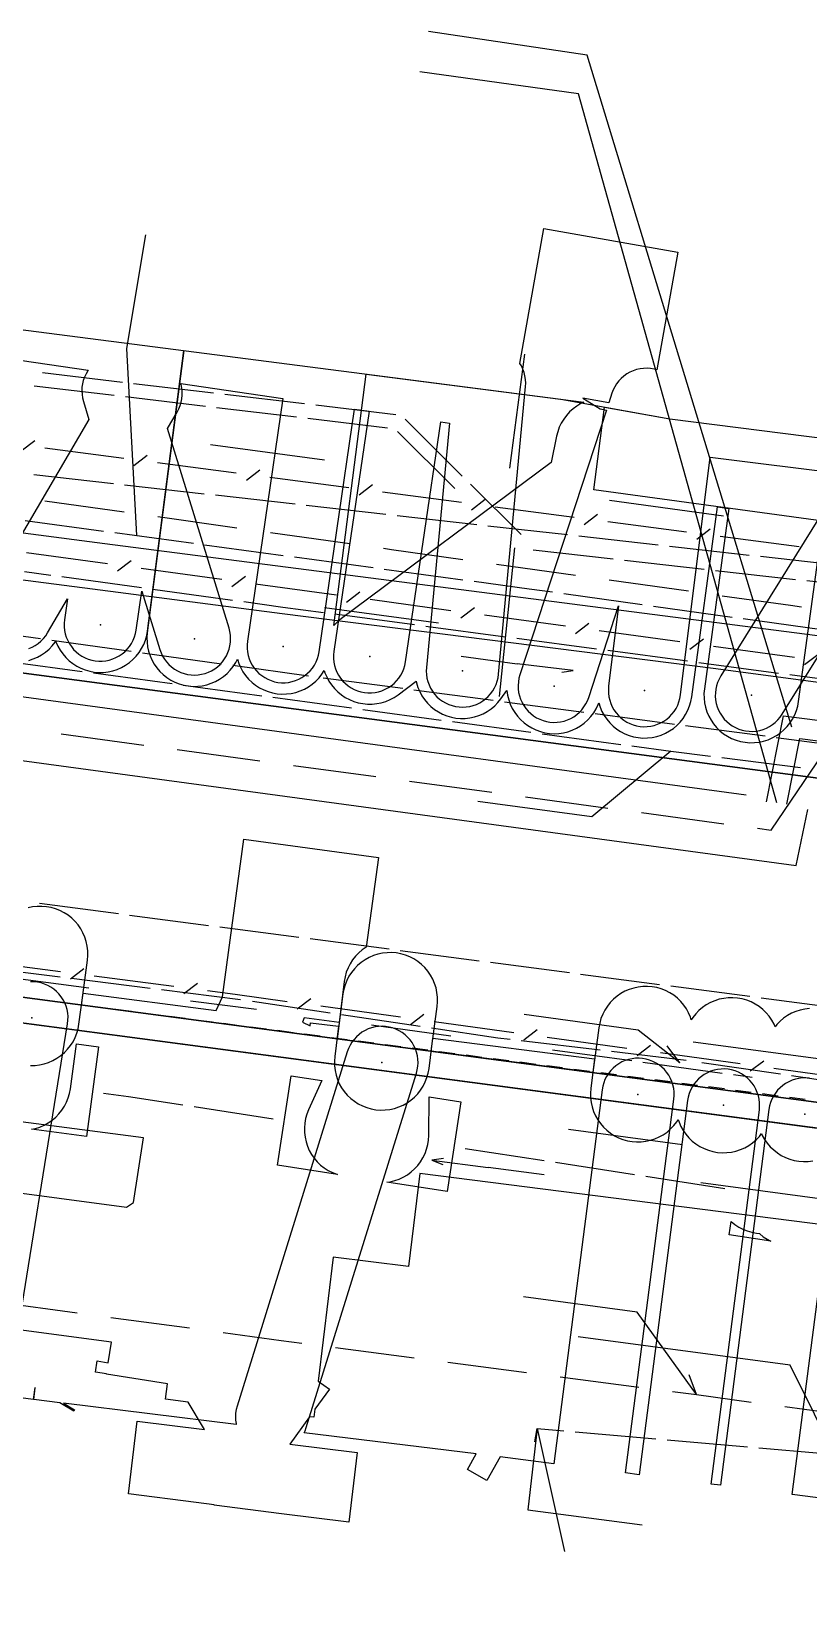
# Model space of a CAD drawing. Header units: metres. Extents: x -3782 to -2031, y 18790 to 19846.
# Drawn here: x -3468.3 to -3434, y 18918 to 18987.4 of the extents above; entities that cross this region are included whole.
import ezdxf

# ---------------------------------------------------------------- set-up
doc = ezdxf.new("R2010")
doc.units = ezdxf.units.M
for name, color, linetype in [('BOUNDARY', 7, 'Continuous'), ('CURB', 7, 'Continuous'), ('ELECTR_CABLE', 7, 'Continuous'), ('ELECTR_CABLE_COMM', 7, 'Continuous'), ('GRASS', 7, 'Continuous'), ('GROUND', 7, 'Continuous'), ('HEAT', 7, 'Continuous'), ('OVERHEAD_POWER_LINE', 7, 'Continuous'), ('ROAD', 7, 'Continuous'), ('SEWER', 7, 'Continuous'), ('TREE', 7, 'Continuous'), ('WATER_PIPELINE', 7, 'Continuous')]:
    doc.layers.add(name, color=color, linetype=linetype)

msp = doc.modelspace()

# ---------------------------------------------------------------- linework, layer by layer
at = {"layer": 'BOUNDARY'}
for points in [[(-3514.279, 18980.075), (-3444.959, 18971.131), (-3440.145, 18970.268), (-3432.134, 18969.246), (-3428.512, 18968.968), (-3425.775, 18968.623), (-3425.322, 18968.544), (-3417.791, 18967.581), (-3417.72, 18967.575), (-3366.531, 18960.949), (-3361.097, 18959.974), (-3360.303, 18959.791), (-3354.605, 18959.061), (-3354.606, 18959.051), (-3329.073, 18955.792), (-3328.35, 18955.694), (-3287.413, 18949.71)], [(-3282.067, 18918.894), (-3491.403, 18946.577), (-3498.417, 18947.192), (-3505.458, 18947.188), (-3512.471, 18946.565), (-3516.836, 18945.785), (-3517.957, 18945.65), (-3519.947, 18945.811), (-3549.93, 18949.758), (-3552.221, 18950.065), (-3554.135, 18950.418), (-3554.181, 18950.436), (-3560.29, 18953.261), (-3566.754, 18955.601), (-3573.395, 18957.376), (-3580.164, 18958.575), (-3582.693, 18958.912), (-3584.287, 18959.157), (-3615.528, 18964.605), (-3615.941, 18964.679), (-3635.722, 18968.342)]]:
    msp.add_lwpolyline(points, dxfattribs=at)
at = {"layer": 'CURB'}
for points in [[(-3517.151, 18965.438), (-3407.782, 18950.985), (-3404.415, 18953.56), (-3404.262, 18954.705)], [(-3467.502, 18944.546), (-3467.871, 18944.594)], [(-3466.311, 18944.391), (-3467.006, 18944.482)], [(-3465.12, 18944.236), (-3465.815, 18944.326)], [(-3463.929, 18944.08), (-3464.624, 18944.171)], [(-3462.739, 18943.925), (-3463.434, 18944.016)], [(-3461.548, 18943.77), (-3462.243, 18943.86)], [(-3460.357, 18943.614), (-3460.96, 18943.693)], [(-3459.166, 18943.459), (-3459.861, 18943.55)], [(-3457.975, 18943.303), (-3458.67, 18943.394)], [(-3456.785, 18943.148), (-3457.48, 18943.239)], [(-3455.594, 18942.993), (-3456.289, 18943.083)], [(-3454.403, 18942.837), (-3455.098, 18942.928)], [(-3453.212, 18942.682), (-3453.907, 18942.773)], [(-3452.021, 18942.527), (-3452.716, 18942.617)], [(-3450.831, 18942.371), (-3451.526, 18942.462)], [(-3449.64, 18942.216), (-3450.335, 18942.307)], [(-3448.449, 18942.061), (-3449.144, 18942.151)], [(-3447.258, 18941.905), (-3447.953, 18941.996)], [(-3446.067, 18941.75), (-3446.762, 18941.841)], [(-3444.876, 18941.595), (-3445.572, 18941.685)], [(-3443.686, 18941.439), (-3444.381, 18941.53)], [(-3442.495, 18941.284), (-3443.19, 18941.375)], [(-3441.304, 18941.129), (-3441.999, 18941.22)], [(-3440.113, 18940.974), (-3440.808, 18941.064)], [(-3438.922, 18940.818), (-3439.617, 18940.909)], [(-3437.732, 18940.663), (-3438.427, 18940.754)], [(-3436.541, 18940.508), (-3437.236, 18940.598)], [(-3435.35, 18940.352), (-3436.045, 18940.443)], [(-3434.159, 18940.197), (-3434.854, 18940.288)]]:
    msp.add_lwpolyline(points, dxfattribs=at)
at = {"layer": 'ELECTR_CABLE'}
for points in [[(-3464.129, 18973.377), (-3463.295, 18978.389)], [(-3463.693, 18965.106), (-3464.129, 18973.377)], [(-3447.205, 18968.087), (-3446.545, 18973.126)], [(-3467.857, 18972.308), (-3464.328, 18971.89)], [(-3463.831, 18971.831), (-3460.302, 18971.413)], [(-3468.22, 18971.723), (-3464.689, 18971.305)], [(-3464.193, 18971.246), (-3460.662, 18970.828)], [(-3459.805, 18971.354), (-3456.276, 18970.936)], [(-3460.166, 18970.769), (-3456.635, 18970.351)], [(-3455.779, 18970.878), (-3452.25, 18970.459)], [(-3456.139, 18970.292), (-3452.608, 18969.873)], [(-3451.83, 18970.243), (-3449.309, 18967.737)], [(-3455.399, 18968.437), (-3460.428, 18969.118)], [(-3452.168, 18969.699), (-3449.646, 18967.193)], [(-3468.241, 18967.806), (-3464.725, 18967.41)], [(-3464.228, 18967.354), (-3460.712, 18966.958)], [(-3448.954, 18967.385), (-3446.715, 18965.16)], [(-3467.756, 18966.642), (-3464.254, 18966.152)], [(-3460.215, 18966.902), (-3456.699, 18966.506)], [(-3456.203, 18966.45), (-3452.687, 18966.053)], [(-3437.775, 18965.971), (-3442.803, 18966.651)], [(-3468.629, 18965.773), (-3465.157, 18965.304)], [(-3462.769, 18965.944), (-3459.266, 18965.453)], [(-3452.19, 18965.997), (-3448.674, 18965.601)], [(-3448.177, 18965.545), (-3444.662, 18965.149)], [(-3464.661, 18965.237), (-3461.189, 18964.767)], [(-3457.781, 18965.245), (-3454.279, 18964.755)], [(-3444.165, 18965.093), (-3440.649, 18964.697)], [(-3460.694, 18964.7), (-3457.222, 18964.23)], [(-3456.727, 18964.163), (-3453.255, 18963.694)], [(-3452.793, 18964.547), (-3452.433, 18964.497)], [(-3452.433, 18964.497), (-3449.291, 18964.057)], [(-3447.001, 18964.564), (-3447.675, 18957.995)], [(-3446.18, 18964.472), (-3442.647, 18964.076)], [(-3440.152, 18964.641), (-3438.713, 18964.479)], [(-3438.713, 18964.479), (-3436.636, 18964.247)], [(-3436.139, 18964.192), (-3432.623, 18963.799)], [(-3468.652, 18963.524), (-3467.496, 18963.364)], [(-3452.759, 18963.627), (-3449.288, 18963.157)], [(-3447.805, 18963.849), (-3444.303, 18963.359)], [(-3442.15, 18964.02), (-3438.617, 18963.624)], [(-3438.12, 18963.568), (-3434.587, 18963.172)], [(-3467.001, 18963.296), (-3463.478, 18962.811)], [(-3448.792, 18963.09), (-3446.361, 18962.761)], [(-3442.818, 18963.151), (-3439.316, 18962.661)], [(-3434.09, 18963.116), (-3430.557, 18962.72)], [(-3462.983, 18962.743), (-3459.46, 18962.257)], [(-3458.964, 18962.189), (-3457.236, 18961.951)], [(-3446.361, 18962.761), (-3445.321, 18962.616)], [(-3444.826, 18962.547), (-3441.356, 18962.062)], [(-3437.83, 18962.453), (-3434.808, 18962.03)], [(-3457.236, 18961.951), (-3455.44, 18961.712)], [(-3450.361, 18961.241), (-3455.397, 18961.923)], [(-3454.944, 18961.646), (-3451.419, 18961.177)], [(-3440.861, 18961.993), (-3437.391, 18961.508)], [(-3436.896, 18961.439), (-3433.426, 18960.954)], [(-3434.808, 18962.03), (-3434.327, 18961.966)], [(-3469.122, 18960.723), (-3467.94, 18960.558)], [(-3450.923, 18961.111), (-3447.398, 18960.642)], [(-3467.444, 18960.49), (-3463.942, 18960.002)], [(-3446.902, 18960.576), (-3443.377, 18960.107)], [(-3442.882, 18960.041), (-3439.356, 18959.572)], [(-3469.153, 18959.519), (-3466.099, 18959.109)], [(-3463.446, 18959.933), (-3459.944, 18959.446)], [(-3459.448, 18959.377), (-3456.102, 18958.911)], [(-3438.861, 18959.506), (-3435.335, 18959.037)], [(-3465.604, 18959.043), (-3462.134, 18958.572)], [(-3455.45, 18958.825), (-3451.944, 18958.363)], [(-3434.84, 18958.971), (-3431.314, 18958.502)], [(-3461.639, 18958.505), (-3458.17, 18958.035)], [(-3457.674, 18957.968), (-3454.205, 18957.498)], [(-3451.448, 18958.298), (-3447.942, 18957.836)], [(-3453.709, 18957.43), (-3450.24, 18956.96)], [(-3447.446, 18957.771), (-3443.94, 18957.309)], [(-3443.444, 18957.244), (-3439.938, 18956.783)], [(-3449.745, 18956.893), (-3446.275, 18956.423)], [(-3439.442, 18956.717), (-3435.936, 18956.256)], [(-3445.78, 18956.356), (-3442.311, 18955.885)], [(-3435.44, 18956.19), (-3431.934, 18955.729)], [(-3440.095, 18955.585), (-3443.591, 18952.677)], [(-3441.815, 18955.818), (-3440.095, 18955.585)], [(-3440.095, 18955.585), (-3438.344, 18955.364)], [(-3437.848, 18955.301), (-3434.374, 18954.862)], [(-3443.591, 18952.677), (-3448.619, 18953.357)], [(-3464.505, 18948.397), (-3467.995, 18948.853)], [(-3460.519, 18947.875), (-3464.009, 18948.332)], [(-3456.534, 18947.354), (-3460.024, 18947.81)], [(-3452.548, 18946.832), (-3456.038, 18947.289)], [(-3448.563, 18946.31), (-3452.053, 18946.767)], [(-3444.577, 18945.789), (-3448.067, 18946.246)], [(-3469.055, 18945.554), (-3465.815, 18945.138)], [(-3468.839, 18945.837), (-3467.078, 18945.615)], [(-3466.582, 18945.553), (-3463.096, 18945.114)], [(-3440.592, 18945.267), (-3444.082, 18945.724)], [(-3462.599, 18945.051), (-3459.113, 18944.612)], [(-3436.606, 18944.746), (-3440.096, 18945.202)], [(-3461.318, 18944.56), (-3458.402, 18944.186)], [(-3458.582, 18944.545), (-3455.142, 18944.03)], [(-3432.621, 18944.224), (-3436.111, 18944.681)], [(-3454.647, 18943.956), (-3451.172, 18943.437)], [(-3453.321, 18943.492), (-3449.819, 18943.014)], [(-3450.677, 18943.363), (-3447.739, 18942.923)], [(-3447.739, 18942.923), (-3447.2, 18942.859)], [(-3446.703, 18942.8), (-3443.214, 18942.386)], [(-3445.327, 18942.398), (-3441.825, 18941.916)], [(-3442.717, 18942.327), (-3439.42, 18941.935)], [(-3441.33, 18941.848), (-3437.829, 18941.366)], [(-3438.734, 18941.835), (-3435.257, 18941.326)], [(-3437.334, 18941.298), (-3436.504, 18941.184)], [(-3434.762, 18941.254), (-3431.285, 18940.745)], [(-3465.157, 18940.476), (-3464.057, 18940.329)], [(-3464.057, 18940.329), (-3461.656, 18939.959)], [(-3461.162, 18939.883), (-3457.664, 18939.345)], [(-3444.62, 18938.894), (-3439.584, 18938.212)], [(-3449.187, 18938.04), (-3445.689, 18937.502)], [(-3445.195, 18937.426), (-3441.698, 18936.888)], [(-3441.203, 18936.812), (-3437.706, 18936.273)], [(-3469.805, 18931.245), (-3466.329, 18930.776)], [(-3441.578, 18930.81), (-3446.608, 18931.479)], [(-3464.842, 18930.575), (-3461.366, 18930.106)], [(-3438.964, 18927.165), (-3441.578, 18930.81)], [(-3459.88, 18929.905), (-3457.319, 18929.559)], [(-3457.319, 18929.559), (-3456.404, 18929.44)], [(-3454.916, 18929.246), (-3451.438, 18928.792)], [(-3449.951, 18928.598), (-3446.473, 18928.144)], [(-3444.986, 18927.95), (-3441.508, 18927.497)], [(-3438.964, 18927.165), (-3439.285, 18928.042)], [(-3440.02, 18927.303), (-3438.964, 18927.165)], [(-3438.964, 18927.165), (-3436.544, 18926.836)], [(-3435.058, 18926.634), (-3431.582, 18926.162)], [(-3446.006, 18925.664), (-3446.411, 18922.076)], [(-3446.11, 18925.074), (-3446.006, 18925.664)], [(-3446.006, 18925.664), (-3444.823, 18925.562)], [(-3446.006, 18925.664), (-3444.798, 18920.24)], [(-3444.325, 18925.519), (-3440.763, 18925.21)], [(-3440.265, 18925.166), (-3436.703, 18924.857)], [(-3436.205, 18924.814), (-3433.477, 18924.577)], [(-3446.411, 18922.076), (-3441.367, 18921.405)]]:
    msp.add_lwpolyline(points, dxfattribs=at)
for points in [[(-3465.388, 18942.525), (-3465.917, 18938.56), (-3468.341, 18938.884), (-3468.168, 18938.921), (-3467.972, 18938.983), (-3467.783, 18939.065), (-3467.602, 18939.165), (-3467.433, 18939.282), (-3467.275, 18939.415), (-3467.132, 18939.563), (-3467.003, 18939.724), (-3466.891, 18939.897), (-3466.797, 18940.08), (-3466.721, 18940.272), (-3466.664, 18940.47), (-3466.627, 18940.672), (-3466.362, 18942.655)], [(-3457.474, 18937.293), (-3456.866, 18941.246), (-3455.522, 18941.039), (-3456.104, 18939.744), (-3456.179, 18939.552), (-3456.235, 18939.354), (-3456.271, 18939.151), (-3456.288, 18938.946), (-3456.284, 18938.74), (-3456.259, 18938.535), (-3456.215, 18938.334), (-3456.152, 18938.138), (-3456.069, 18937.949), (-3455.968, 18937.769), (-3455.851, 18937.6), (-3455.717, 18937.443), (-3455.568, 18937.3), (-3455.406, 18937.173), (-3455.233, 18937.062), (-3455.049, 18936.968), (-3454.857, 18936.893), (-3454.831, 18936.886)], [(-3452.643, 18936.549), (-3452.498, 18936.569), (-3452.298, 18936.617), (-3452.103, 18936.685), (-3451.916, 18936.772), (-3451.738, 18936.876), (-3451.572, 18936.998), (-3451.418, 18937.135), (-3451.278, 18937.286), (-3451.154, 18937.451), (-3451.047, 18937.627), (-3450.957, 18937.812), (-3450.886, 18938.006), (-3450.834, 18938.205), (-3450.802, 18938.409), (-3450.791, 18938.614), (-3450.776, 18940.309), (-3449.377, 18940.093), (-3449.985, 18936.14)], [(-3437.426, 18934.805), (-3437.425, 18934.804), (-3437.265, 18934.675), (-3437.092, 18934.562), (-3436.909, 18934.467), (-3436.718, 18934.39), (-3436.52, 18934.333), (-3436.317, 18934.295), (-3436.182, 18934.283), (-3436.169, 18934.27), (-3436.01, 18934.138), (-3435.839, 18934.023), (-3435.685, 18933.939), (-3437.516, 18934.221)]]:
    msp.add_lwpolyline(points, close=True, dxfattribs=at)
at = {"layer": 'ELECTR_CABLE_COMM'}
for points in [[(-3468.796, 18968.85), (-3468.202, 18969.307)], [(-3467.755, 18968.982), (-3464.268, 18968.526)], [(-3463.822, 18968.201), (-3463.227, 18968.658)], [(-3462.781, 18968.332), (-3459.294, 18967.877)], [(-3458.847, 18967.551), (-3458.253, 18968.008)], [(-3457.807, 18967.683), (-3454.32, 18967.227)], [(-3453.873, 18966.902), (-3453.279, 18967.358)], [(-3452.833, 18967.033), (-3449.346, 18966.578)], [(-3448.899, 18966.252), (-3448.305, 18966.709)], [(-3447.858, 18966.383), (-3444.372, 18965.928)], [(-3443.925, 18965.602), (-3443.331, 18966.059)], [(-3442.884, 18965.734), (-3439.398, 18965.278)], [(-3438.951, 18964.953), (-3438.357, 18965.41)], [(-3437.91, 18965.084), (-3434.423, 18964.629)], [(-3464.989, 18963.859), (-3468.561, 18964.347)], [(-3463.947, 18963.985), (-3464.544, 18963.531)], [(-3459.931, 18963.169), (-3463.503, 18963.657)], [(-3458.889, 18963.295), (-3459.486, 18962.841)], [(-3454.872, 18962.479), (-3458.444, 18962.967)], [(-3453.831, 18962.605), (-3454.428, 18962.151)], [(-3449.814, 18961.789), (-3453.386, 18962.277)], [(-3448.772, 18961.915), (-3449.369, 18961.461)], [(-3444.756, 18961.099), (-3448.328, 18961.587)], [(-3443.714, 18961.225), (-3444.311, 18960.771)], [(-3439.697, 18960.409), (-3443.269, 18960.897)], [(-3438.656, 18960.535), (-3439.253, 18960.081)], [(-3434.639, 18959.719), (-3438.211, 18960.207)], [(-3433.598, 18959.845), (-3434.194, 18959.391)], [(-3470.588, 18946.306), (-3467.066, 18945.85)], [(-3466.619, 18945.524), (-3466.025, 18945.982)], [(-3465.578, 18945.657), (-3462.056, 18945.2)], [(-3461.609, 18944.875), (-3461.015, 18945.332)], [(-3460.569, 18945.007), (-3459.35, 18944.849)], [(-3459.35, 18944.849), (-3457.049, 18944.533)], [(-3456.604, 18944.205), (-3456.007, 18944.658)], [(-3455.563, 18944.329), (-3452.044, 18943.846)], [(-3451.6, 18943.518), (-3451.003, 18943.971)], [(-3450.558, 18943.643), (-3447.04, 18943.16)], [(-3441.539, 18943.267), (-3446.574, 18943.949)], [(-3446.595, 18942.831), (-3445.998, 18943.284)], [(-3445.554, 18942.956), (-3442.035, 18942.473)], [(-3439.703, 18941.823), (-3441.539, 18943.267)], [(-3441.591, 18942.145), (-3440.994, 18942.598)], [(-3440.549, 18942.269), (-3437.031, 18941.786)], [(-3439.703, 18941.823), (-3440.255, 18942.576)], [(-3436.586, 18941.458), (-3435.989, 18941.911)], [(-3435.545, 18941.582), (-3432.026, 18941.1)]]:
    msp.add_lwpolyline(points, dxfattribs=at)
at = {"layer": 'GRASS'}
for points in [[(-3418.798, 18956.65), (-3438.112, 18959.227), (-3457.267, 18961.655), (-3465.644, 18962.743), (-3475.219, 18963.98), (-3484.794, 18965.214), (-3492.65, 18966.236), (-3493.422, 18962.302), (-3419.116, 18952.483)], [(-3496.164, 18948.341), (-3496.382, 18947.235), (-3420.284, 18937.172), (-3420.198, 18938.302)]]:
    msp.add_lwpolyline(points, close=True, dxfattribs=at)
at = {"layer": 'GROUND'}
msp.add_lwpolyline([(-3440.145, 18970.268), (-3432.134, 18969.246), (-3430.468, 18969.118), (-3430.949, 18965.409), (-3433.362, 18965.743), (-3443.496, 18967.121), (-3443.023, 18970.784)], close=True, dxfattribs=at)
for points in [[(-3482.476, 18967.021), (-3465.1, 18964.761), (-3430.544, 18960.289), (-3407.067, 18957.2), (-3406.44, 18956.777), (-3405.835, 18956.324), (-3405.252, 18955.842), (-3404.693, 18955.332), (-3404.262, 18954.705), (-3404.486, 18953.2), (-3404.952, 18952.209), (-3405.715, 18951.469), (-3406.688, 18951.042), (-3407.782, 18950.985), (-3419.116, 18952.483), (-3493.422, 18962.302)], [(-3282.067, 18918.894), (-3491.403, 18946.577), (-3498.417, 18947.192), (-3505.458, 18947.188), (-3512.471, 18946.565), (-3516.836, 18945.785), (-3517.957, 18945.65), (-3519.751, 18945.795), (-3519.021, 18951.356), (-3524.605, 18952.099), (-3496.164, 18948.341), (-3420.198, 18938.302), (-3403.909, 18936.15), (-3342.224, 18927.998), (-3266.39, 18917.977)]]:
    msp.add_lwpolyline(points, dxfattribs=at)
at = {"layer": 'HEAT'}
for points in [[(-3443.794, 18986.33), (-3450.801, 18987.377)], [(-3435.668, 18952.096), (-3411.986, 18987)], [(-3434.757, 18956.64), (-3443.794, 18986.33)], [(-3444.175, 18984.623), (-3451.193, 18985.598)], [(-3435.415, 18953.299), (-3444.175, 18984.623)], [(-3531.449, 18966.494), (-3436.77, 18953.658)], [(-3534.601, 18964.096), (-3434.566, 18950.534)], [(-3435.863, 18953.352), (-3435.117, 18957.14)], [(-3435.117, 18957.14), (-3428.068, 18956.242)], [(-3467.027, 18956.347), (-3463.387, 18955.854)], [(-3434.967, 18953.246), (-3434.397, 18956.14)], [(-3434.397, 18956.14), (-3429.068, 18955.462)], [(-3461.901, 18955.652), (-3458.261, 18955.159)], [(-3456.775, 18954.957), (-3453.135, 18954.464)], [(-3451.648, 18954.263), (-3448.009, 18953.769)], [(-3446.522, 18953.568), (-3442.882, 18953.074)], [(-3441.396, 18952.873), (-3437.756, 18952.379)], [(-3434.566, 18950.534), (-3434.044, 18953.014)], [(-3436.27, 18952.178), (-3435.668, 18952.096)], [(-3431.706, 18941.741), (-3439.116, 18942.729)], [(-3432.524, 18935.681), (-3438.767, 18936.513)], [(-3434.83, 18928.467), (-3444.191, 18929.715)], [(-3432.669, 18924.129), (-3434.83, 18928.467)]]:
    msp.add_lwpolyline(points, dxfattribs=at)
at = {"layer": 'OVERHEAD_POWER_LINE'}
for points in [[(-3449.366, 18959.784), (-3446.889, 18959.443)], [(-3444.407, 18959.141), (-3446.889, 18959.443)], [(-3444.919, 18959.068), (-3444.407, 18959.141)], [(-3450.138, 18937.591), (-3450.65, 18937.523)], [(-3450.65, 18937.523), (-3448.171, 18937.199)], [(-3450.65, 18937.523), (-3450.17, 18937.325)], [(-3445.693, 18936.866), (-3448.171, 18937.199)]]:
    msp.add_lwpolyline(points, dxfattribs=at)
at = {"layer": 'ROAD'}
for points in [[(-3468.461, 18959.596), (-3468.265, 18959.659), (-3468.076, 18959.742), (-3467.896, 18959.842), (-3467.727, 18959.96), (-3467.57, 18960.094), (-3467.427, 18960.242), (-3467.3, 18960.404), (-3467.274, 18960.445), (-3467.264, 18960.416), (-3467.182, 18960.227), (-3467.081, 18960.047), (-3466.964, 18959.878), (-3466.83, 18959.721), (-3466.681, 18959.578), (-3466.52, 18959.451), (-3466.346, 18959.339), (-3466.163, 18959.246), (-3465.971, 18959.171), (-3465.772, 18959.114), (-3465.57, 18959.078), (-3465.364, 18959.062), (-3465.158, 18959.066), (-3464.953, 18959.09), (-3464.752, 18959.134), (-3464.556, 18959.197), (-3464.367, 18959.28), (-3464.187, 18959.38), (-3464.018, 18959.498), (-3463.861, 18959.632), (-3463.718, 18959.78), (-3463.591, 18959.942), (-3463.479, 18960.116), (-3463.386, 18960.299), (-3463.311, 18960.491), (-3463.254, 18960.689), (-3463.218, 18960.892), (-3461.62, 18973.281), (-3461.619, 18973.28), (-3463.228, 18960.816), (-3463.244, 18960.61), (-3463.24, 18960.404), (-3463.216, 18960.199), (-3463.172, 18959.998), (-3463.108, 18959.802), (-3463.026, 18959.613), (-3462.925, 18959.433), (-3462.808, 18959.264), (-3462.674, 18959.107), (-3462.525, 18958.964), (-3462.364, 18958.837), (-3462.19, 18958.725), (-3462.007, 18958.632), (-3461.815, 18958.557), (-3461.616, 18958.5), (-3461.414, 18958.464), (-3461.208, 18958.448), (-3461.002, 18958.452), (-3460.797, 18958.476), (-3460.596, 18958.52), (-3460.4, 18958.583), (-3460.211, 18958.666), (-3460.031, 18958.766), (-3459.862, 18958.884), (-3459.705, 18959.018), (-3459.562, 18959.166), (-3459.435, 18959.328), (-3459.323, 18959.502), (-3459.246, 18959.653), (-3459.184, 18959.462), (-3459.102, 18959.273), (-3459.001, 18959.093), (-3458.884, 18958.924), (-3458.75, 18958.767), (-3458.601, 18958.624), (-3458.44, 18958.497), (-3458.266, 18958.385), (-3458.083, 18958.292), (-3457.891, 18958.217), (-3457.692, 18958.16), (-3457.49, 18958.124), (-3457.284, 18958.108), (-3457.078, 18958.112), (-3456.873, 18958.136), (-3456.672, 18958.18), (-3456.476, 18958.243), (-3456.287, 18958.326), (-3456.107, 18958.426), (-3455.938, 18958.544), (-3455.781, 18958.678), (-3455.638, 18958.826), (-3455.511, 18958.988), (-3455.408, 18959.148), (-3455.378, 18959.052), (-3455.299, 18958.861), (-3455.202, 18958.68), (-3455.087, 18958.508), (-3454.957, 18958.349), (-3454.811, 18958.204), (-3454.651, 18958.073), (-3454.48, 18957.959), (-3454.298, 18957.862), (-3454.108, 18957.783), (-3453.91, 18957.723), (-3453.708, 18957.683), (-3453.503, 18957.663), (-3453.297, 18957.663), (-3453.092, 18957.684), (-3452.89, 18957.724), (-3452.693, 18957.784), (-3452.502, 18957.863), (-3452.321, 18957.961), (-3452.149, 18958.075), (-3451.349, 18958.67), (-3451.334, 18958.599), (-3451.272, 18958.403), (-3451.192, 18958.213), (-3451.093, 18958.032), (-3450.977, 18957.862), (-3450.845, 18957.704), (-3450.698, 18957.56), (-3450.537, 18957.43), (-3450.365, 18957.318), (-3450.182, 18957.222), (-3449.991, 18957.145), (-3449.793, 18957.087), (-3449.591, 18957.049), (-3449.385, 18957.03), (-3449.179, 18957.032), (-3448.974, 18957.055), (-3448.773, 18957.097), (-3448.576, 18957.158), (-3448.386, 18957.239), (-3448.205, 18957.338), (-3448.035, 18957.454), (-3447.877, 18957.586), (-3447.733, 18957.733), (-3447.603, 18957.894), (-3447.336, 18958.262), (-3447.336, 18958.259), (-3447.306, 18958.055), (-3447.257, 18957.855), (-3447.188, 18957.661), (-3447.101, 18957.474), (-3446.996, 18957.297), (-3446.873, 18957.131), (-3446.736, 18956.978), (-3446.584, 18956.839), (-3446.418, 18956.715), (-3446.242, 18956.609), (-3446.056, 18956.52), (-3445.862, 18956.45), (-3445.663, 18956.399), (-3445.459, 18956.368), (-3445.253, 18956.357), (-3445.047, 18956.366), (-3444.843, 18956.396), (-3444.643, 18956.445), (-3444.449, 18956.513), (-3444.262, 18956.601), (-3444.085, 18956.706), (-3443.919, 18956.828), (-3443.766, 18956.966), (-3443.627, 18957.118), (-3443.503, 18957.283), (-3443.397, 18957.46), (-3443.308, 18957.645), (-3443.282, 18957.716), (-3443.224, 18957.533), (-3443.143, 18957.343), (-3443.044, 18957.163), (-3442.927, 18956.993), (-3442.795, 18956.835), (-3442.647, 18956.691), (-3442.486, 18956.562), (-3442.314, 18956.45), (-3442.131, 18956.355), (-3441.939, 18956.278), (-3441.741, 18956.221), (-3441.539, 18956.183), (-3441.334, 18956.165), (-3441.127, 18956.168), (-3440.923, 18956.19), (-3440.721, 18956.233), (-3440.525, 18956.295), (-3440.335, 18956.376), (-3440.155, 18956.476), (-3439.985, 18956.592), (-3439.827, 18956.725), (-3439.683, 18956.872), (-3439.554, 18957.033), (-3439.442, 18957.206), (-3439.347, 18957.389), (-3439.27, 18957.58), (-3439.213, 18957.778), (-3439.175, 18957.981), (-3438.033, 18966.378), (-3437.531, 18966.31), (-3438.615, 18958.342), (-3438.632, 18958.137), (-3438.63, 18957.93), (-3438.607, 18957.726), (-3438.565, 18957.524), (-3438.502, 18957.328), (-3438.421, 18957.138), (-3438.322, 18956.958), (-3438.205, 18956.788), (-3438.073, 18956.63), (-3437.925, 18956.486), (-3437.764, 18956.357), (-3437.592, 18956.245), (-3437.409, 18956.15), (-3437.217, 18956.073), (-3437.019, 18956.016), (-3436.817, 18955.978), (-3436.612, 18955.96), (-3436.405, 18955.963), (-3436.201, 18955.985), (-3435.999, 18956.028), (-3435.803, 18956.09), (-3435.613, 18956.171), (-3435.433, 18956.271), (-3435.263, 18956.387), (-3435.105, 18956.52), (-3434.961, 18956.667), (-3434.832, 18956.828), (-3434.72, 18957.001), (-3434.625, 18957.184), (-3434.548, 18957.375), (-3434.491, 18957.573), (-3434.453, 18957.776), (-3433.369, 18965.744)], [(-3433.973, 18944.217), (-3434.177, 18944.194), (-3434.379, 18944.15), (-3434.575, 18944.087), (-3434.764, 18944.005), (-3434.944, 18943.905), (-3435.114, 18943.788), (-3435.271, 18943.655), (-3435.415, 18943.507), (-3435.489, 18943.413), (-3435.537, 18943.523), (-3435.637, 18943.703), (-3435.754, 18943.873), (-3435.887, 18944.03), (-3436.035, 18944.173), (-3436.197, 18944.302), (-3436.37, 18944.413), (-3436.553, 18944.508), (-3436.745, 18944.583), (-3436.943, 18944.64), (-3437.146, 18944.677), (-3437.351, 18944.694), (-3437.557, 18944.691), (-3437.762, 18944.667), (-3437.963, 18944.624), (-3438.16, 18944.561), (-3438.349, 18944.479), (-3438.529, 18944.379), (-3438.698, 18944.262), (-3438.856, 18944.129), (-3438.999, 18943.981), (-3439.127, 18943.819), (-3439.192, 18943.718), (-3439.229, 18943.833), (-3439.311, 18944.022), (-3439.411, 18944.202), (-3439.528, 18944.372), (-3439.661, 18944.529), (-3439.809, 18944.672), (-3439.971, 18944.8), (-3440.144, 18944.912), (-3440.327, 18945.006), (-3440.519, 18945.082), (-3440.717, 18945.139), (-3440.92, 18945.176), (-3441.125, 18945.193), (-3441.331, 18945.19), (-3441.536, 18945.166), (-3441.737, 18945.123), (-3441.934, 18945.06), (-3442.123, 18944.978), (-3442.303, 18944.878), (-3442.472, 18944.761), (-3442.63, 18944.627), (-3442.773, 18944.479), (-3442.901, 18944.318), (-3443.013, 18944.145), (-3443.107, 18943.962), (-3443.183, 18943.77), (-3443.24, 18943.572), (-3443.277, 18943.369), (-3443.539, 18941.386), (-3450.68, 18942.33), (-3450.418, 18944.313), (-3450.401, 18944.518), (-3450.404, 18944.724), (-3450.428, 18944.929), (-3450.471, 18945.13), (-3450.534, 18945.327), (-3450.616, 18945.516), (-3450.716, 18945.696), (-3450.833, 18945.865), (-3450.966, 18946.023), (-3451.114, 18946.166), (-3451.276, 18946.294), (-3451.449, 18946.406), (-3451.632, 18946.5), (-3451.824, 18946.576), (-3452.022, 18946.633), (-3452.225, 18946.67), (-3452.43, 18946.687), (-3452.636, 18946.683), (-3452.841, 18946.66), (-3453.042, 18946.617), (-3453.238, 18946.554), (-3453.428, 18946.472), (-3453.608, 18946.372), (-3453.777, 18946.255), (-3453.934, 18946.121), (-3454.078, 18945.973), (-3454.206, 18945.812), (-3454.318, 18945.639), (-3454.412, 18945.456), (-3454.488, 18945.264), (-3454.545, 18945.066), (-3454.582, 18944.863), (-3454.844, 18942.88), (-3466.134, 18944.372), (-3465.872, 18946.355), (-3465.855, 18946.56), (-3465.858, 18946.767), (-3465.882, 18946.971), (-3465.925, 18947.173), (-3465.988, 18947.369), (-3466.07, 18947.558), (-3466.17, 18947.738), (-3466.287, 18947.908), (-3466.42, 18948.065), (-3466.568, 18948.208), (-3466.73, 18948.337), (-3466.903, 18948.448), (-3467.086, 18948.543), (-3467.278, 18948.618), (-3467.476, 18948.675), (-3467.679, 18948.712), (-3467.884, 18948.729), (-3468.09, 18948.726), (-3468.295, 18948.702), (-3468.496, 18948.659)]]:
    msp.add_lwpolyline(points, dxfattribs=at)
msp.add_lwpolyline([(-3443.935, 18970.999), (-3444.07, 18970.936), (-3444.248, 18970.831), (-3444.414, 18970.708), (-3444.567, 18970.571), (-3444.706, 18970.418), (-3444.829, 18970.253), (-3444.936, 18970.077), (-3445.025, 18969.891), (-3445.095, 18969.697), (-3445.146, 18969.498), (-3445.382, 18968.337), (-3454.654, 18961.446), (-3454.814, 18961.316), (-3454.959, 18961.17), (-3454.983, 18961.141), (-3453.551, 18972.24)], close=True, dxfattribs=at)
at = {"layer": 'SEWER'}
for points in [[(-3468.457, 18960.121), (-3468.313, 18960.183), (-3468.175, 18960.258), (-3468.045, 18960.346), (-3467.925, 18960.447), (-3467.815, 18960.559), (-3467.716, 18960.681), (-3467.63, 18960.813), (-3466.752, 18962.309), (-3466.884, 18961.389), (-3466.899, 18961.233), (-3466.899, 18961.076), (-3466.883, 18960.92), (-3466.851, 18960.766), (-3466.805, 18960.616), (-3466.745, 18960.471), (-3466.67, 18960.333), (-3466.582, 18960.203), (-3466.482, 18960.082), (-3466.371, 18959.971), (-3466.249, 18959.872), (-3466.118, 18959.785), (-3465.979, 18959.712), (-3465.834, 18959.652), (-3465.684, 18959.607), (-3465.53, 18959.577), (-3465.373, 18959.562), (-3465.216, 18959.563), (-3465.06, 18959.579), (-3464.906, 18959.61), (-3464.756, 18959.656), (-3464.611, 18959.717), (-3464.473, 18959.792), (-3464.343, 18959.879), (-3464.222, 18959.979), (-3464.111, 18960.091), (-3464.012, 18960.213), (-3463.925, 18960.344), (-3463.852, 18960.482), (-3463.792, 18960.628), (-3463.747, 18960.778), (-3463.717, 18960.932), (-3463.468, 18962.655), (-3462.674, 18960.076), (-3462.62, 18959.928), (-3462.553, 18959.787), (-3462.471, 18959.652), (-3462.377, 18959.526), (-3462.271, 18959.411), (-3462.155, 18959.306), (-3462.028, 18959.213), (-3461.893, 18959.133), (-3461.751, 18959.066), (-3461.603, 18959.014), (-3461.45, 18958.976), (-3461.295, 18958.954), (-3461.138, 18958.947), (-3460.981, 18958.955), (-3460.826, 18958.979), (-3460.674, 18959.018), (-3460.526, 18959.071), (-3460.385, 18959.139), (-3460.25, 18959.22), (-3460.125, 18959.314), (-3460.009, 18959.42), (-3459.904, 18959.537), (-3459.811, 18959.664), (-3459.731, 18959.799), (-3459.664, 18959.941), (-3459.612, 18960.089), (-3459.574, 18960.241), (-3459.552, 18960.397), (-3459.545, 18960.554), (-3459.553, 18960.71), (-3459.577, 18960.866), (-3459.616, 18961.018), (-3462.332, 18969.837), (-3461.907, 18970.563), (-3461.834, 18970.702), (-3461.775, 18970.847), (-3461.731, 18970.998), (-3461.702, 18971.152), (-3461.688, 18971.309), (-3461.689, 18971.466), (-3461.706, 18971.622), (-3461.738, 18971.775), (-3461.751, 18971.818), (-3457.234, 18971.156), (-3458.804, 18960.439), (-3458.819, 18960.282), (-3458.819, 18960.125), (-3458.803, 18959.969), (-3458.772, 18959.815), (-3458.726, 18959.665), (-3458.666, 18959.52), (-3458.592, 18959.382), (-3458.504, 18959.251), (-3458.404, 18959.13), (-3458.293, 18959.019), (-3458.172, 18958.92), (-3458.041, 18958.833), (-3457.902, 18958.759), (-3457.757, 18958.699), (-3457.607, 18958.654), (-3457.453, 18958.624), (-3457.296, 18958.609), (-3457.139, 18958.609), (-3456.983, 18958.625), (-3456.829, 18958.655), (-3456.679, 18958.701), (-3456.534, 18958.762), (-3456.396, 18958.836), (-3456.265, 18958.923), (-3456.144, 18959.023), (-3456.033, 18959.134), (-3455.934, 18959.256), (-3455.847, 18959.387), (-3455.773, 18959.525), (-3455.713, 18959.671), (-3455.668, 18959.821), (-3455.638, 18959.975), (-3454.068, 18970.692), (-3453.431, 18970.599), (-3454.985, 18959.993), (-3455, 18959.836), (-3455, 18959.679), (-3454.984, 18959.523), (-3454.953, 18959.369), (-3454.907, 18959.219), (-3454.847, 18959.074), (-3454.773, 18958.936), (-3454.685, 18958.805), (-3454.585, 18958.684), (-3454.474, 18958.573), (-3454.353, 18958.474), (-3454.222, 18958.387), (-3454.083, 18958.313), (-3453.938, 18958.253), (-3453.788, 18958.208), (-3453.634, 18958.178), (-3453.477, 18958.163), (-3453.32, 18958.163), (-3453.164, 18958.179), (-3453.01, 18958.209), (-3452.86, 18958.255), (-3452.715, 18958.316), (-3452.577, 18958.39), (-3452.446, 18958.477), (-3452.325, 18958.577), (-3452.214, 18958.688), (-3452.115, 18958.81), (-3452.028, 18958.941), (-3451.954, 18959.079), (-3451.894, 18959.225), (-3451.849, 18959.375), (-3451.819, 18959.529), (-3450.265, 18970.135), (-3449.88, 18970.079), (-3450.895, 18959.278), (-3450.902, 18959.122), (-3450.893, 18958.965), (-3450.87, 18958.81), (-3450.831, 18958.657), (-3450.777, 18958.51), (-3450.71, 18958.368), (-3450.628, 18958.234), (-3450.534, 18958.108), (-3450.428, 18957.992), (-3450.311, 18957.887), (-3450.185, 18957.794), (-3450.05, 18957.714), (-3449.908, 18957.648), (-3449.759, 18957.596), (-3449.607, 18957.558), (-3449.452, 18957.536), (-3449.295, 18957.529), (-3449.138, 18957.537), (-3448.983, 18957.561), (-3448.831, 18957.6), (-3448.683, 18957.653), (-3448.541, 18957.721), (-3448.407, 18957.802), (-3448.281, 18957.897), (-3448.165, 18958.003), (-3448.061, 18958.119), (-3447.968, 18958.246), (-3447.887, 18958.381), (-3447.821, 18958.523), (-3447.769, 18958.671), (-3447.731, 18958.824), (-3447.709, 18958.979), (-3446.515, 18971.688), (-3446.508, 18971.845), (-3446.516, 18972.002), (-3446.54, 18972.157), (-3446.579, 18972.309), (-3446.632, 18972.457), (-3446.7, 18972.599), (-3446.765, 18972.706), (-3445.701, 18978.677), (-3439.794, 18977.625), (-3440.72, 18972.427), (-3440.834, 18972.458), (-3440.989, 18972.484), (-3441.145, 18972.495), (-3441.302, 18972.491), (-3441.458, 18972.471), (-3441.611, 18972.437), (-3441.76, 18972.387), (-3441.904, 18972.323), (-3442.04, 18972.245), (-3442.168, 18972.154), (-3442.287, 18972.051), (-3442.394, 18971.937), (-3442.491, 18971.813), (-3442.574, 18971.68), (-3442.644, 18971.54), (-3442.7, 18971.393), (-3442.839, 18970.969), (-3443.991, 18971.174), (-3443.219, 18970.708), (-3442.942, 18970.653), (-3446.766, 18958.954), (-3446.807, 18958.802), (-3446.833, 18958.648), (-3446.845, 18958.491), (-3446.84, 18958.334), (-3446.82, 18958.178), (-3446.786, 18958.025), (-3446.736, 18957.876), (-3446.672, 18957.733), (-3446.594, 18957.597), (-3446.503, 18957.468), (-3446.4, 18957.35), (-3446.286, 18957.242), (-3446.162, 18957.146), (-3446.029, 18957.062), (-3445.889, 18956.992), (-3445.742, 18956.936), (-3445.59, 18956.895), (-3445.436, 18956.868), (-3445.279, 18956.857), (-3445.122, 18956.862), (-3444.966, 18956.881), (-3444.813, 18956.916), (-3444.664, 18956.966), (-3444.521, 18957.03), (-3444.385, 18957.108), (-3444.256, 18957.199), (-3444.138, 18957.302), (-3444.03, 18957.416), (-3443.934, 18957.54), (-3443.85, 18957.673), (-3443.78, 18957.813), (-3443.724, 18957.96), (-3442.402, 18962.003), (-3442.844, 18958.462), (-3442.855, 18958.305), (-3442.852, 18958.148), (-3442.833, 18957.992), (-3442.798, 18957.839), (-3442.749, 18957.69), (-3442.686, 18957.546), (-3442.609, 18957.409), (-3442.518, 18957.281), (-3442.416, 18957.162), (-3442.302, 18957.054), (-3442.179, 18956.957), (-3442.046, 18956.873), (-3441.906, 18956.802), (-3441.76, 18956.745), (-3441.608, 18956.703), (-3441.454, 18956.676), (-3441.297, 18956.664), (-3441.14, 18956.668), (-3440.984, 18956.687), (-3440.831, 18956.721), (-3440.682, 18956.77), (-3440.538, 18956.834), (-3440.401, 18956.911), (-3440.273, 18957.001), (-3440.154, 18957.104), (-3440.046, 18957.217), (-3439.949, 18957.341), (-3439.865, 18957.474), (-3439.794, 18957.614), (-3439.737, 18957.76), (-3439.695, 18957.911), (-3439.668, 18958.066), (-3438.36, 18968.566), (-3432.341, 18967.817)], [(-3473.605, 18973.554), (-3465.835, 18972.416), (-3465.855, 18972.389), (-3465.935, 18972.254), (-3466.001, 18972.112), (-3466.054, 18971.964), (-3466.091, 18971.812), (-3466.114, 18971.656), (-3466.121, 18971.499), (-3466.112, 18971.343), (-3466.089, 18971.187), (-3466.05, 18971.035), (-3465.805, 18970.242), (-3470.39, 18962.433)], [(-3432.36, 18967.789), (-3437.892, 18958.905), (-3437.968, 18958.767), (-3438.031, 18958.623), (-3438.079, 18958.474), (-3438.112, 18958.32), (-3438.13, 18958.164), (-3438.133, 18958.007), (-3438.12, 18957.851), (-3438.092, 18957.696), (-3438.049, 18957.545), (-3437.992, 18957.399), (-3437.92, 18957.26), (-3437.835, 18957.128), (-3437.737, 18957.005), (-3437.628, 18956.892), (-3437.509, 18956.79), (-3437.38, 18956.701), (-3437.242, 18956.624), (-3437.098, 18956.562), (-3436.949, 18956.514), (-3436.795, 18956.48), (-3436.639, 18956.462), (-3436.482, 18956.46), (-3436.326, 18956.472), (-3436.171, 18956.5), (-3436.02, 18956.543), (-3435.874, 18956.601), (-3435.735, 18956.673), (-3435.603, 18956.758), (-3435.48, 18956.855), (-3435.367, 18956.964), (-3435.265, 18957.084), (-3435.176, 18957.213), (-3429.644, 18966.098)], [(-3469.331, 18927.547), (-3466.748, 18943.545), (-3466.731, 18943.701), (-3466.729, 18943.858), (-3466.742, 18944.014), (-3466.771, 18944.169), (-3466.815, 18944.319), (-3466.873, 18944.465), (-3466.945, 18944.605), (-3467.031, 18944.736), (-3467.129, 18944.859), (-3467.238, 18944.971), (-3467.358, 18945.073), (-3467.488, 18945.162), (-3467.625, 18945.237), (-3467.77, 18945.299), (-3467.919, 18945.347), (-3468.073, 18945.379), (-3468.229, 18945.397), (-3468.386, 18945.399)], [(-3433.971, 18941.14), (-3434.127, 18941.152), (-3434.284, 18941.149), (-3434.44, 18941.131), (-3434.594, 18941.097), (-3434.743, 18941.049), (-3434.887, 18940.986), (-3435.024, 18940.91), (-3435.153, 18940.82), (-3435.272, 18940.718), (-3435.381, 18940.605), (-3435.479, 18940.482), (-3435.563, 18940.35), (-3435.635, 18940.21), (-3435.692, 18940.064), (-3435.735, 18939.912), (-3435.763, 18939.758), (-3437.908, 18923.16), (-3438.321, 18923.213), (-3436.184, 18939.742), (-3436.172, 18939.898), (-3436.175, 18940.055), (-3436.193, 18940.211), (-3436.226, 18940.365), (-3436.275, 18940.514), (-3436.338, 18940.658), (-3436.414, 18940.795), (-3436.504, 18940.924), (-3436.606, 18941.043), (-3436.719, 18941.152), (-3436.842, 18941.25), (-3436.974, 18941.334), (-3437.114, 18941.406), (-3437.26, 18941.463), (-3437.411, 18941.506), (-3437.566, 18941.534), (-3437.722, 18941.546), (-3437.879, 18941.543), (-3438.035, 18941.525), (-3438.189, 18941.491), (-3438.338, 18941.443), (-3438.482, 18941.38), (-3438.619, 18941.304), (-3438.748, 18941.214), (-3438.867, 18941.112), (-3438.976, 18940.999), (-3439.074, 18940.876), (-3439.158, 18940.744), (-3439.23, 18940.604), (-3439.287, 18940.458), (-3439.33, 18940.306), (-3439.358, 18940.152), (-3441.494, 18923.623), (-3442.096, 18923.701), (-3439.961, 18940.217), (-3439.949, 18940.373), (-3439.952, 18940.53), (-3439.97, 18940.686), (-3440.003, 18940.84), (-3440.052, 18940.989), (-3440.115, 18941.133), (-3440.191, 18941.27), (-3440.281, 18941.399), (-3440.383, 18941.518), (-3440.496, 18941.627), (-3440.619, 18941.725), (-3440.751, 18941.809), (-3440.891, 18941.881), (-3441.037, 18941.938), (-3441.188, 18941.981), (-3441.343, 18942.009), (-3441.499, 18942.021), (-3441.656, 18942.018), (-3441.812, 18942), (-3441.966, 18941.966), (-3442.115, 18941.918), (-3442.259, 18941.855), (-3442.396, 18941.779), (-3442.525, 18941.689), (-3442.644, 18941.587), (-3442.753, 18941.474), (-3442.851, 18941.351), (-3442.935, 18941.219), (-3443.007, 18941.079), (-3443.064, 18940.933), (-3443.107, 18940.781), (-3443.135, 18940.627), (-3445.27, 18924.111), (-3446.961, 18924.33), (-3447.642, 18924.413), (-3448.219, 18923.376), (-3449.085, 18923.857), (-3448.703, 18924.544), (-3456.299, 18925.476), (-3456.259, 18925.559), (-3456.205, 18925.707), (-3451.336, 18941.356), (-3451.297, 18941.509), (-3451.273, 18941.664), (-3451.264, 18941.82), (-3451.27, 18941.977), (-3451.292, 18942.133), (-3451.329, 18942.285), (-3451.381, 18942.434), (-3451.447, 18942.576), (-3451.527, 18942.711), (-3451.62, 18942.838), (-3451.724, 18942.955), (-3451.84, 18943.061), (-3451.966, 18943.156), (-3452.1, 18943.237), (-3452.241, 18943.306), (-3452.389, 18943.36), (-3452.541, 18943.399), (-3452.696, 18943.423), (-3452.852, 18943.432), (-3453.009, 18943.425), (-3453.165, 18943.403), (-3453.317, 18943.366), (-3453.466, 18943.314), (-3453.608, 18943.248), (-3453.743, 18943.168), (-3453.87, 18943.076), (-3453.987, 18942.971), (-3454.093, 18942.856), (-3454.188, 18942.73), (-3454.27, 18942.596), (-3454.338, 18942.455), (-3454.392, 18942.307), (-3459.261, 18926.657), (-3459.3, 18926.505), (-3459.324, 18926.35), (-3459.333, 18926.193), (-3459.326, 18926.037), (-3459.304, 18925.881), (-3459.296, 18925.844), (-3466.928, 18926.782), (-3466.439, 18926.487), (-3466.473, 18926.431), (-3467.087, 18926.801), (-3468.238, 18926.943), (-3468.175, 18927.457), (-3468.203, 18927.474), (-3468.274, 18926.947), (-3469.037, 18927.05)], [(-3418.867, 18920.698), (-3434.735, 18922.749), (-3432.589, 18939.348)]]:
    msp.add_lwpolyline(points, dxfattribs=at)
at = {"layer": 'TREE'}
for p in [(-3465.301, 18961.161), (-3461.145, 18960.547), (-3457.221, 18960.207), (-3453.402, 18959.761), (-3449.302, 18959.129), (-3445.245, 18958.457), (-3441.256, 18958.264), (-3436.534, 18958.058), (-3468.327, 18943.8), (-3452.864, 18941.832), (-3441.548, 18940.422), (-3437.771, 18939.946), (-3434.175, 18939.553)]:
    msp.add_point(p, dxfattribs=at)
at = {"layer": 'WATER_PIPELINE'}
for points in [[(-3468.394, 18941.701), (-3468.188, 18941.704), (-3467.983, 18941.728), (-3467.782, 18941.772), (-3467.586, 18941.835), (-3467.397, 18941.917), (-3467.217, 18942.018), (-3467.048, 18942.135), (-3466.891, 18942.269), (-3466.747, 18942.417), (-3466.619, 18942.579), (-3466.508, 18942.752), (-3466.414, 18942.935), (-3466.339, 18943.127), (-3466.282, 18943.325), (-3466.246, 18943.528), (-3466.067, 18944.899), (-3460.182, 18944.131), (-3459.906, 18944.738), (-3458.963, 18951.7), (-3453.018, 18950.895), (-3453.554, 18946.934), (-3453.559, 18946.931), (-3453.728, 18946.813), (-3453.885, 18946.679), (-3454.027, 18946.53), (-3454.155, 18946.368), (-3454.265, 18946.194), (-3454.359, 18946.011), (-3454.434, 18945.819), (-3454.489, 18945.62), (-3454.525, 18945.417), (-3454.757, 18943.595), (-3456.295, 18943.803), (-3456.364, 18943.611), (-3456.027, 18943.457), (-3456.01, 18943.59), (-3454.777, 18943.433), (-3454.947, 18942.096), (-3454.963, 18941.891), (-3454.959, 18941.685), (-3454.934, 18941.48), (-3454.89, 18941.279), (-3454.826, 18941.083), (-3454.743, 18940.894), (-3454.642, 18940.715), (-3454.524, 18940.546), (-3454.39, 18940.389), (-3454.241, 18940.247), (-3454.079, 18940.119), (-3453.906, 18940.008), (-3453.722, 18939.915), (-3453.53, 18939.84), (-3453.331, 18939.785), (-3453.128, 18939.749), (-3452.923, 18939.733), (-3452.717, 18939.737), (-3452.512, 18939.761), (-3452.311, 18939.806), (-3452.115, 18939.87), (-3451.926, 18939.953), (-3451.747, 18940.054), (-3451.578, 18940.172), (-3451.421, 18940.306), (-3451.279, 18940.454), (-3451.151, 18940.616), (-3451.04, 18940.79), (-3450.947, 18940.974), (-3450.872, 18941.166), (-3450.817, 18941.364), (-3450.781, 18941.567), (-3450.611, 18942.904), (-3443.465, 18941.996), (-3443.631, 18940.686), (-3443.647, 18940.481), (-3443.643, 18940.275), (-3443.618, 18940.07), (-3443.574, 18939.869), (-3443.51, 18939.673), (-3443.427, 18939.484), (-3443.326, 18939.305), (-3443.208, 18939.136), (-3443.074, 18938.979), (-3442.925, 18938.837), (-3442.763, 18938.709), (-3442.59, 18938.598), (-3442.406, 18938.505), (-3442.214, 18938.43), (-3442.015, 18938.375), (-3441.812, 18938.339), (-3441.607, 18938.323), (-3441.401, 18938.327), (-3441.196, 18938.351), (-3440.995, 18938.396), (-3440.799, 18938.46), (-3440.61, 18938.543), (-3440.431, 18938.644), (-3440.262, 18938.762), (-3440.105, 18938.896), (-3439.963, 18939.044), (-3439.835, 18939.206), (-3439.769, 18939.31), (-3439.733, 18939.198), (-3439.65, 18939.009), (-3439.549, 18938.83), (-3439.431, 18938.661), (-3439.297, 18938.504), (-3439.148, 18938.362), (-3438.986, 18938.234), (-3438.813, 18938.123), (-3438.629, 18938.03), (-3438.437, 18937.955), (-3438.238, 18937.9), (-3438.035, 18937.864), (-3437.83, 18937.848), (-3437.624, 18937.852), (-3437.419, 18937.876), (-3437.218, 18937.921), (-3437.022, 18937.985), (-3436.833, 18938.068), (-3436.654, 18938.169), (-3436.485, 18938.287), (-3436.328, 18938.421), (-3436.186, 18938.569), (-3436.089, 18938.693), (-3436.055, 18938.615), (-3435.954, 18938.436), (-3435.836, 18938.267), (-3435.702, 18938.11), (-3435.553, 18937.968), (-3435.391, 18937.84), (-3435.218, 18937.729), (-3435.034, 18937.636), (-3434.842, 18937.561), (-3434.643, 18937.506), (-3434.44, 18937.47), (-3434.235, 18937.454), (-3434.029, 18937.458), (-3433.824, 18937.482)], [(-3470.116, 18936.234), (-3464.144, 18935.439), (-3463.837, 18935.655), (-3463.39, 18938.499), (-3497.044, 18942.89)], [(-3425.392, 18933.653), (-3451.189, 18936.93), (-3451.685, 18932.829), (-3455.011, 18933.23), (-3455.671, 18927.76), (-3455.18, 18927.407), (-3455.821, 18926.516), (-3455.864, 18926.165), (-3456.058, 18926.188), (-3456.933, 18924.972), (-3453.955, 18924.612), (-3454.326, 18921.534), (-3457.294, 18921.892), (-3460.279, 18922.287), (-3460.278, 18922.296), (-3461.071, 18922.392), (-3464.06, 18922.787), (-3463.674, 18925.983), (-3460.696, 18925.623), (-3461.426, 18926.836), (-3462.416, 18926.956), (-3462.333, 18927.643), (-3465.03, 18928.067), (-3465.029, 18928.075), (-3465.522, 18928.154), (-3465.443, 18928.648), (-3464.951, 18928.569), (-3464.809, 18929.475), (-3470.908, 18930.287)]]:
    msp.add_lwpolyline(points, dxfattribs=at)

doc.saveas('drawing.dxf')
